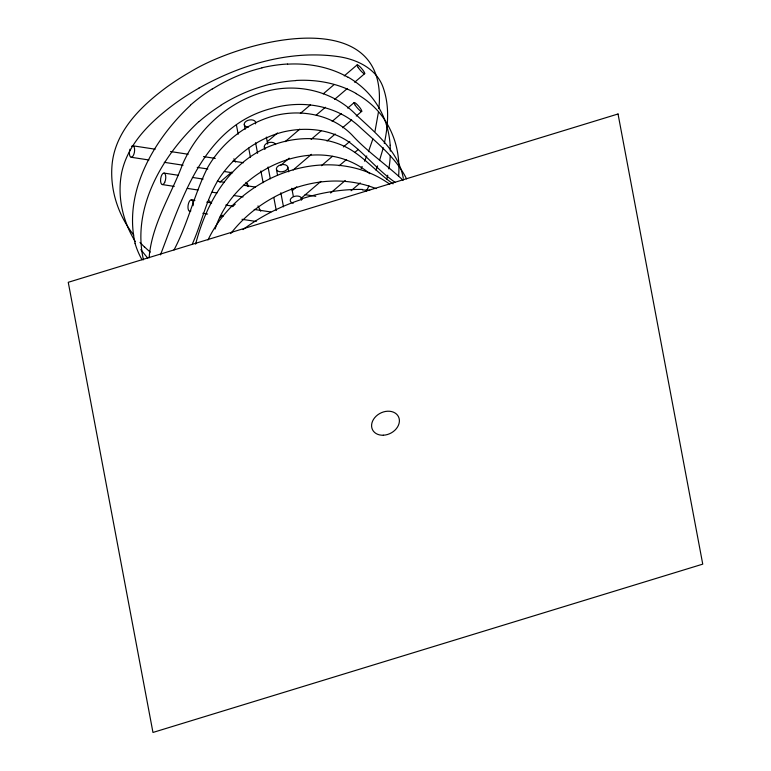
<?xml version="1.0" encoding="UTF-8"?>
<svg xmlns="http://www.w3.org/2000/svg" width="771" height="771" viewBox="0 0 771 771"><rect width="100%" height="100%" fill="white"/><g stroke="black" fill="none" stroke-linecap="round" stroke-linejoin="round"><path stroke-width="1.16" d="M149.111 257.851C151.665 224.351 171.027 195.304 182.525 164.396C197.463 129.836 227.821 101.917 264.308 91.865C296.257 82.507 332.446 90.564 355.932 114.58C375.043 132.747 398.501 150.759 403.32 178.352M378.85 108.672C389.837 2.005 243.038 39.533 190.562 71.799A201.597 155.973 -31.5 0 0 166.603 87.21C141.074 106.099 115.187 131.137 112.084 164.541C109.733 189.714 118.214 215.302 133.73 235.068M378.474 111.949L374.976 131.446M384.295 143.445C388.218 125.403 389.5 106.061 383.438 88.337C377.125 68.744 356.655 59.068 337.573 56.514C289.424 49.836 240.687 64.764 198.908 88.096M386.705 179.373L387.755 175.181M383.322 147.753L379.477 160.57M160.464 254.873C182.775 196.605 203.804 125.384 272.655 108.162C302.203 99.854 336.05 105.203 359.064 126.377C376.277 142.375 395.909 157.361 406.558 178.853M372.885 138.944L368.442 151.694M195.603 244.166C207.727 197.183 235.406 152.764 285.742 141.189C308.371 136.024 333.564 138.25 353.224 151.309C367.536 160.879 379.014 173.957 393.075 183.855M375.988 170.112L377.588 165.881M215.109 229.026C234.374 168.627 317.488 129.942 369.839 173.706M192.403 243.867C202.272 221.778 206.618 197.231 220.236 176.877C235.155 155.241 257.62 138.452 283.217 131.947C305.663 126.675 330.971 128.94 350.024 142.77C366.003 154.971 378.677 170.969 395.272 182.467M364.538 161.197L366.755 155.925M174.024 249.92C187.912 223.59 194.302 194.205 207.563 167.683C221.971 142.442 246.653 122.907 274.881 115.64C301.76 108.875 332.417 114.763 352.125 135.108C367.536 151.945 386.531 164.734 403.088 180.269M361.146 168.55L362.119 166.449M366.331 191.15L368.962 185.907M207.997 239.983C238.451 175.528 328.725 140.659 389.663 184.115M230.722 233.623C263.643 191.112 324.745 168.107 376.103 188.644M190.543 105.261C153.843 139.503 123.244 191.883 135.127 243.511M198.879 121.567C162.189 155.8 131.59 208.189 143.464 259.817M219.88 182.235L231.763 172.068M267.431 141.575L277.493 132.969M300.362 113.424L310.424 104.827M323.222 93.879L334.2 84.492M344.261 75.895L357.06 64.947M285.154 141.662L299.784 129.152M316.245 115.072L325.391 107.256M334.537 99.44L347.345 88.492M354.66 82.237L364.722 73.631M219.658 217.576L222.405 215.225M232.456 206.628L235.203 204.276M280.933 165.187L289.164 158.151M311.118 139.387L321.179 130.781M332.147 121.404L341.293 113.578M347.702 108.104L354.101 102.639M293.163 169.967L311.455 154.325M327 141.035L335.231 134M342.546 127.745L351.692 119.919M356.269 116.016L361.753 111.323M292.19 190.716L296.758 186.804M321.459 165.698L332.426 156.311M343.403 146.933L349.803 141.459M300.757 198.619L320.881 181.416M339.173 165.784L346.487 159.53M354.718 152.485L358.38 149.362M330.634 193.001L345.273 180.491M351.094 190.736L360.24 182.92M243.029 229.575C260.81 216.246 280.923 206.146 302.049 199.294M212.353 89.031C227.647 79.452 244.388 72.137 261.957 67.925M220.689 105.338C235.984 95.749 252.734 88.443 270.303 84.232M287.602 64.157C308.419 62.991 329.786 66.913 348.01 77.302M295.948 80.463C316.765 79.288 338.122 83.21 356.356 93.599M362.495 189.955L369.704 190.244M132.785 145.777L155.173 149.198M170.497 151.54L188.172 154.248M203.486 156.59L215.273 158.392M232.948 161.1L243.549 162.72M131.234 157.274L148.909 159.982M164.233 162.324L183.084 165.206M197.231 167.374L207.833 168.994M224.332 171.519L232.582 172.781M163.944 173.08L178.178 175.258M192.413 177.436L203.081 179.065M217.316 181.243L224.438 182.332M243.414 185.233L255.268 187.054M305.085 194.668L315.763 196.306M162.402 184.587L174.256 186.399M187.305 188.394L197.983 190.023M212.208 192.201L216.959 192.933M233.565 195.468L243.048 196.923M191.353 199.814L194.909 200.354M206.773 202.175L211.514 202.898M225.749 205.076L232.871 206.165M254.218 209.433L270.823 211.967M202.85 213.316L207.601 214.039M220.641 216.034L223.021 216.4M241.998 219.301L256.232 221.479M139.994 242.431L144.505 247.077M147.589 257.957L140.804 249.65M135.368 241.709C122.772 221.47 117.057 196.547 121.616 172.974C127.813 143.088 151.434 121.008 174.988 103.555A201.597 155.858 -31.5 0 1 198.937 88.154M233.892 158.807L235.541 162.016M245.939 182.351L248.127 186.63M257.986 205.896L260.723 211.244M386.416 124.7C382.965 113.8 377.327 103.603 369.82 94.968A137.884 102.9 -28.8 0 0 348.126 77.177M287.834 167.114A5.811 3.566 -10.7 0 1 279.825 171.75A5.811 3.566 -10.7 0 1 278.716 165.669A5.811 3.566 -10.7 0 1 287.834 167.114L288.72 171.817M291.814 188.278L293.365 196.509M276.413 169.234L277.521 175.113M280.837 192.75L283.497 206.859M266.352 137.084L267.682 144.138M264.318 147.01L264.761 149.362M268.077 166.999L270.293 178.756M273.83 197.569L276.269 210.502M255.596 142.741L257.591 153.323M260.906 170.96L263.123 182.717M244.272 124.565L245.159 129.268M248.696 148.08L250.469 157.486M236.408 124.844L238.181 134.25M247.472 183.633L247.915 185.984M211.63 203.062A5.811 1.079 49.5 0 1 208.565 200.142M131.456 146.451A5.811 2.496 -81.3 0 1 134.617 150.451A5.811 2.496 -81.3 0 1 131.012 157.236A5.811 2.496 -81.3 0 1 130 149.179M248.368 127.157A5.811 3.566 -10.7 0 1 244.465 123.129A5.811 3.566 -10.7 0 1 251.587 119.852A5.811 3.566 -10.7 0 1 255.49 123.88M190.871 210.888A5.811 2.496 -81.3 0 1 187.97 206.994A5.811 2.496 -81.3 0 1 191.006 199.853A5.811 2.496 -81.3 0 1 193.078 205.703M265.532 148.716A5.811 3.566 -10.7 0 1 267.585 142.963A5.811 3.566 -10.7 0 1 275.652 144.562M293.259 203.197A5.811 3.566 -10.7 0 1 290.725 198.831A5.811 3.566 -10.7 0 1 297.953 196.085A5.811 3.566 -10.7 0 1 301.48 200.084M301.953 198.696A168.406 128.979 -31.3 0 1 362.64 189.444M142.057 259.817A117.761 94.997 -27.1 0 1 135.098 243.52M190.427 105.155A138.231 108.104 -31.6 0 1 212.266 88.896M261.947 67.771A129.991 99.093 -31.1 0 1 287.631 64.022M386.387 124.709A153.159 114.05 -26.3 0 1 390.165 145.227M390.126 145.237A155.665 116.161 -25.5 0 1 390.328 151.155M390.232 155.944A155.665 116.161 -25.5 0 1 388.844 168.916M150.258 252.088A179.672 144.167 -24.9 0 1 144.62 246.98M398.646 175.827A155.665 116.392 -25.1 0 0 398.674 161.486A153.159 114.127 -26 0 0 394.781 140.997C391.282 130.106 385.683 119.9 378.166 111.275A137.884 102.716 -28.3 0 0 356.241 93.725M270.303 84.386A129.991 98.813 -31 0 1 295.919 80.608M198.995 121.673A138.231 107.786 -31.6 0 1 220.776 105.473M618.034 113.983L68.253 282.302L152.966 732.45L702.747 564.141L618.034 113.983M358.236 67.597A5.811 1.079 49.5 0 0 364.644 73.717A5.811 1.079 49.5 0 0 359.797 66.557A5.811 1.079 49.5 0 0 358.236 67.597M355.267 105.29A5.811 1.079 49.5 0 0 361.686 111.409A5.811 1.079 49.5 0 0 356.828 104.239A5.811 1.079 49.5 0 0 355.267 105.29M164.743 182.313A5.811 2.496 -81.3 0 0 164.194 173.128A5.811 2.496 -81.3 0 0 160.57 181.06A5.811 2.496 -81.3 0 0 164.743 182.313M383.332 435.22A14.524 11.266 -27.1 0 0 398.482 416.716A14.524 11.266 -27.1 0 0 374.687 417.718A14.524 11.266 -27.1 0 0 383.332 435.22"/></g></svg>
